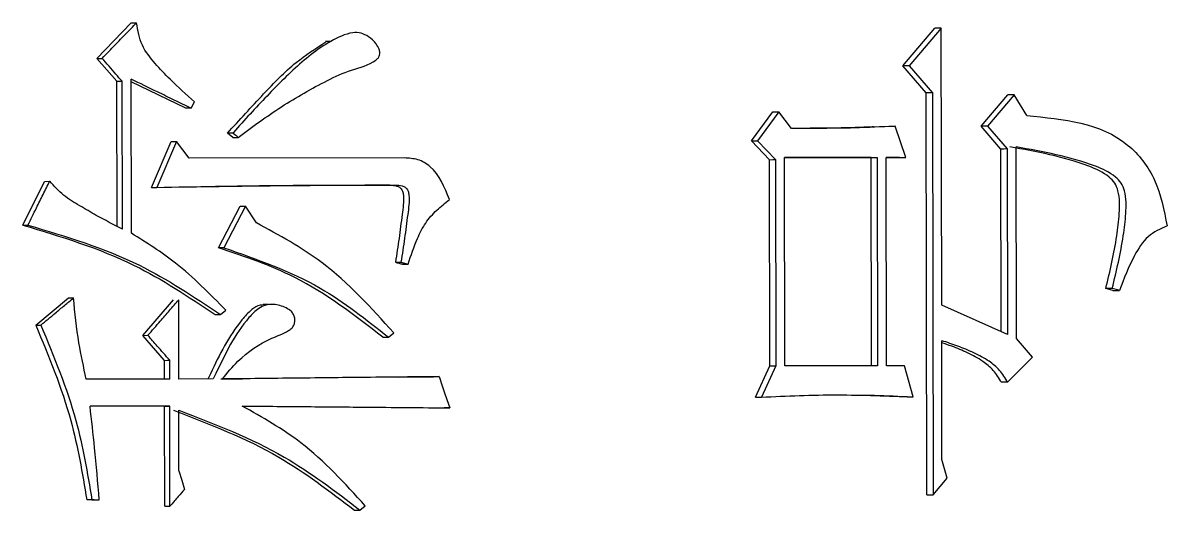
# Model space of a CAD drawing. Header units: millimetres. Extents: x 2301 to 4250, y 838 to 2217.
# Drawn here: x 3057.93 to 3063.88, y 1057.29 to 1059.82 of the extents above; entities that cross this region are included whole.
import ezdxf

# ---------------------------------------------------------------- set-up
doc = ezdxf.new("R2010")
doc.units = ezdxf.units.MM

msp = doc.modelspace()

# ---------------------------------------------------------------- linework, layer by layer
at = {"color": 7, "linetype": 'Continuous', "lineweight": 25}
for p, q in [((3058.3173, 1059.6326), (3058.4959, 1059.8167)), ((3058.4959, 1059.8167), (3058.5229, 1059.8169)), ((3062.5073, 1059.5941), (3062.6735, 1059.789)), ((3062.706, 1059.7892), (3062.5396, 1059.5943)), ((3062.7085, 1058.3505), (3062.706, 1059.7892)), ((3059.5333, 1059.7207), (3059.5046, 1059.7205)), ((3058.3173, 1059.6326), (3058.3441, 1059.6328)), ((3058.4211, 1059.5137), (3058.3173, 1059.6326)), ((3062.5396, 1059.5943), (3062.5073, 1059.5941)), ((3062.6279, 1059.4536), (3062.5073, 1059.5941)), ((3062.5396, 1059.5943), (3062.6603, 1059.4538)), ((3058.4223, 1058.7602), (3058.4211, 1059.5137)), ((3058.4493, 1058.7459), (3058.448, 1059.514)), ((3058.4965, 1058.7243), (3058.4951, 1059.5248)), ((3058.7789, 1059.3735), (3058.4952, 1059.5115)), ((3062.6314, 1057.3659), (3062.6279, 1059.4536)), ((3062.6603, 1059.4538), (3062.6638, 1057.3661)), ((3058.8063, 1059.3738), (3058.8251, 1059.4062)), ((3062.9147, 1059.2808), (3063.053, 1059.4432)), ((3063.0859, 1059.4435), (3062.9475, 1059.2811)), ((3063.1508, 1059.3354), (3063.0859, 1059.4435)), ((3058.8063, 1059.3738), (3058.7789, 1059.3735)), ((3061.7199, 1059.2038), (3061.831, 1059.3554)), ((3061.8624, 1059.3556), (3061.7511, 1059.204)), ((3061.9276, 1059.2691), (3061.8624, 1059.3556)), ((3062.3352, 1059.2765), (3062.4338, 1059.2803)), ((3062.5219, 1059.1183), (3062.466, 1059.2805)), ((3062.9475, 1059.2811), (3062.9147, 1059.2808)), ((3063.0165, 1059.1619), (3062.9147, 1059.2808)), ((3062.9475, 1059.2811), (3063.0494, 1059.1622)), ((3059.0231, 1059.2441), (3058.9954, 1059.2439)), ((3059.0235, 1059.2224), (3058.9954, 1059.2439)), ((3059.0236, 1059.2223), (3059.0513, 1059.2226)), ((3058.6009, 1058.9623), (3058.7039, 1059.2004)), ((3058.7313, 1059.2006), (3058.628, 1058.9625)), ((3058.7973, 1059.1141), (3058.7313, 1059.2006)), ((3061.8129, 1059.1066), (3061.7199, 1059.2038)), ((3061.7511, 1059.204), (3061.8443, 1059.1068)), ((3063.0181, 1058.214), (3063.0165, 1059.1619)), ((3063.0494, 1059.1622), (3063.0511, 1058.1994)), ((3063.0973, 1058.1779), (3063.0956, 1059.173)), ((3059.9154, 1059.1154), (3058.7973, 1059.1141)), ((3061.8147, 1058.0356), (3061.8129, 1059.1066)), ((3061.8443, 1059.1068), (3061.8461, 1058.0359)), ((3061.8907, 1059.1177), (3062.3735, 1059.1182)), ((3062.3415, 1059.1179), (3061.8907, 1059.1175)), ((3061.8926, 1058.0359), (3061.8907, 1059.1177)), ((3062.3415, 1059.1179), (3062.3735, 1059.1182)), ((3062.3433, 1058.0362), (3062.3415, 1059.1179)), ((3062.3735, 1059.1182), (3062.3754, 1058.0365)), ((3062.4199, 1059.1182), (3062.5219, 1059.1183)), ((3062.4218, 1058.0365), (3062.4199, 1059.1182)), ((3062.4896, 1059.1181), (3062.4199, 1059.118)), ((3062.4896, 1059.1181), (3062.5219, 1059.1183)), ((3057.9322, 1058.7667), (3058.045, 1058.994)), ((3058.045, 1058.9941), (3058.0715, 1058.9943)), ((3058.6009, 1058.9623), (3058.628, 1058.9625)), ((3059.84, 1058.9745), (3059.8688, 1058.9748)), ((3058.9493, 1058.649), (3059.0617, 1058.8654)), ((3059.0895, 1058.8657), (3058.977, 1058.6492)), ((3059.1461, 1058.7792), (3059.0895, 1058.8657)), ((3057.9322, 1058.7667), (3057.9585, 1058.7669)), ((3058.9769, 1058.6491), (3058.9493, 1058.6489)), ((3059.8976, 1058.5745), (3059.9351, 1058.5638)), ((3057.9991, 1058.2476), (3058.1686, 1058.3884)), ((3058.1686, 1058.3884), (3058.1952, 1058.3887)), ((3063.5986, 1058.427), (3063.5618, 1058.4378)), ((3058.5551, 1058.1942), (3058.7147, 1058.3783)), ((3058.7428, 1057.9674), (3058.7421, 1058.3785)), ((3058.9587, 1058.303), (3058.9869, 1058.3246)), ((3059.2098, 1058.3543), (3059.1815, 1058.354)), ((3063.0511, 1058.1994), (3062.7085, 1058.3505)), ((3058.931, 1058.3027), (3058.9586, 1058.3029)), ((3057.999, 1058.2475), (3058.0254, 1058.2478)), ((3059.8326, 1058.185), (3059.8606, 1058.2067)), ((3058.5551, 1058.1942), (3058.5822, 1058.1944)), ((3058.6682, 1058.0645), (3058.5551, 1058.1942)), ((3059.8038, 1058.1848), (3059.8326, 1058.185)), ((3062.7098, 1057.55), (3062.7088, 1058.1666)), ((3063.1807, 1058.0806), (3063.0973, 1058.1779)), ((3058.6684, 1057.9671), (3058.6682, 1058.0645)), ((3058.6957, 1057.9674), (3058.6955, 1058.0647)), ((3061.7407, 1057.8733), (3061.8147, 1058.0356)), ((3061.8461, 1058.0359), (3061.772, 1057.8735)), ((3061.8147, 1058.0356), (3061.8461, 1058.0359)), ((3062.3754, 1058.0365), (3061.8926, 1058.0359)), ((3062.5145, 1058.0366), (3062.4218, 1058.0365)), ((3062.5611, 1057.8744), (3062.5145, 1058.0366)), ((3063.0515, 1057.9506), (3063.1807, 1058.0806)), ((3058.6957, 1057.9674), (3058.262, 1057.9669)), ((3058.9217, 1057.9676), (3058.7428, 1057.9674)), ((3058.9614, 1057.9677), (3059.0746, 1057.9689)), ((3059.8839, 1057.9776), (3060.0663, 1057.9796)), ((3060.0954, 1057.9798), (3059.9601, 1057.9784)), ((3060.0663, 1057.9796), (3060.0954, 1057.9798)), ((3063.0515, 1057.9506), (3063.0185, 1057.9504)), ((3062.5288, 1057.8742), (3062.5611, 1057.8744)), ((3058.6959, 1057.8267), (3058.2811, 1057.8263)), ((3058.6687, 1057.8265), (3058.2811, 1057.8261)), ((3058.6687, 1057.8265), (3058.6959, 1057.8267)), ((3058.6695, 1057.3073), (3058.6687, 1057.8265)), ((3058.6968, 1057.3075), (3058.6959, 1057.8267)), ((3058.7436, 1057.4915), (3058.7431, 1057.8051)), ((3060.1519, 1057.8176), (3060.1227, 1057.8174)), ((3062.7378, 1057.4527), (3062.7098, 1057.55)), ((3062.6638, 1057.3661), (3062.7378, 1057.4527)), ((3058.2913, 1057.3395), (3058.2646, 1057.3393)), ((3058.3023, 1057.3393), (3058.2646, 1057.3393)), ((3058.2913, 1057.3395), (3058.3291, 1057.3395)), ((3058.3023, 1057.3393), (3058.3291, 1057.3395)), ((3062.6314, 1057.3659), (3062.6638, 1057.3661)), ((3058.6695, 1057.3073), (3058.6968, 1057.3075)), ((3059.6554, 1057.2868), (3059.684, 1057.287)), ((3059.684, 1057.287), (3059.7121, 1057.3087))]:
    msp.add_line(p, q, dxfattribs=at)
at = {"color": 7, "linetype": 'Continuous', "lineweight": 25, "flags": 128}
for points in [[(3062.706, 1059.7892), (3062.6878, 1059.7891), (3062.6735, 1059.789)], [(3058.4211, 1059.5137), (3058.4362, 1059.5139), (3058.448, 1059.514)], [(3062.6603, 1059.4538), (3062.6421, 1059.4537), (3062.6279, 1059.4536)], [(3063.0859, 1059.4435), (3063.0675, 1059.4433), (3063.053, 1059.4432)], [(3061.831, 1059.3554), (3061.8486, 1059.3555), (3061.8624, 1059.3556)], [(3062.4338, 1059.2803), (3062.4518, 1059.2804), (3062.466, 1059.2805)], [(3059.0513, 1059.2226), (3059.0441, 1059.2281), (3059.0336, 1059.2361), (3059.0231, 1059.2441)], [(3058.7039, 1059.2004), (3058.7192, 1059.2005), (3058.7313, 1059.2006)], [(3061.7199, 1059.2038), (3061.7374, 1059.2039), (3061.7511, 1059.204)], [(3063.0494, 1059.1622), (3063.031, 1059.162), (3063.0165, 1059.1619)], [(3061.8129, 1059.1066), (3061.8305, 1059.1067), (3061.8443, 1059.1068)], [(3059.0617, 1058.8654), (3059.0773, 1058.8656), (3059.0895, 1058.8657)], [(3059.8687, 1058.5743), (3059.8805, 1058.5744), (3059.889, 1058.5745), (3059.8976, 1058.5745)], [(3059.9062, 1058.5635), (3059.9179, 1058.5636), (3059.9265, 1058.5637), (3059.9351, 1058.5638)], [(3063.5954, 1058.438), (3063.5817, 1058.4379), (3063.5718, 1058.4378), (3063.5618, 1058.4378)], [(3063.5986, 1058.427), (3063.6123, 1058.4271), (3063.6223, 1058.4271), (3063.6323, 1058.4272)], [(3058.6682, 1058.0645), (3058.6835, 1058.0646), (3058.6955, 1058.0647)], [(3060.0954, 1057.9798), (3060.1118, 1057.9328), (3060.1281, 1057.8858), (3060.1519, 1057.8176)], [(3061.7407, 1057.8733), (3061.7582, 1057.8734), (3061.772, 1057.8735)], [(3058.7436, 1057.4915), (3058.7578, 1057.4428), (3058.7649, 1057.4185), (3058.772, 1057.3941)]]:
    msp.add_lwpolyline(points, dxfattribs=at)
at = {"color": 7, "linetype": 'Continuous', "lineweight": 25}
for points, knots in [([(3058.3441, 1059.6328), (3058.3669, 1059.6563), (3058.4081, 1059.6987), (3058.4677, 1059.7601), (3058.5045, 1059.798), (3058.5229, 1059.8169)], [0, 0, 0, 0, 0.382282, 0.691141, 1, 1, 1, 1]), ([(3058.8251, 1059.4062), (3058.7818, 1059.4449), (3058.7104, 1059.5087), (3058.6188, 1059.6059), (3058.5439, 1059.698), (3058.53, 1059.777), (3058.5229, 1059.8169)], [0, 0, 0, 0, 0.335019, 0.553277, 0.774167, 1, 1, 1, 1]), ([(3059.0513, 1059.2226), (3059.1253, 1059.2771), (3059.2735, 1059.3861), (3059.4736, 1059.4991), (3059.6377, 1059.577), (3059.736, 1059.5964), (3059.7789, 1059.634), (3059.787, 1059.6475), (3059.7886, 1059.664), (3059.7833, 1059.6851), (3059.7649, 1059.7153), (3059.7329, 1059.7449), (3059.6907, 1059.766), (3059.6406, 1059.7684), (3059.5298, 1059.7286), (3059.377, 1059.6167), (3059.1993, 1059.4374), (3059.0825, 1059.311), (3059.0243, 1059.2455), (3059.0231, 1059.2441)], [0, 0, 0, 0, 0.146381, 0.292955, 0.366204, 0.439427, 0.447745, 0.45616, 0.463429, 0.472823, 0.489454, 0.518148, 0.540935, 0.563855, 0.5971, 0.728175, 0.861561, 0.997171, 1, 1, 1, 1]), ([(3058.9954, 1059.2439), (3059.0579, 1059.3121), (3059.1733, 1059.4381), (3059.3359, 1059.6081), (3059.4539, 1059.684), (3059.5065, 1059.7178)], [0, 0, 0, 0, 0.395642, 0.731031, 1, 1, 1, 1]), ([(3058.448, 1059.514), (3058.4372, 1059.5263), (3058.4145, 1059.5523), (3058.3799, 1059.5919), (3058.356, 1059.6192), (3058.3441, 1059.6328)], [0, 0, 0, 0, 0.311539, 0.655769, 1, 1, 1, 1]), ([(3058.8063, 1059.3738), (3058.7772, 1059.3879), (3058.7191, 1059.4161), (3058.6154, 1059.4664), (3058.5407, 1059.5027), (3058.4951, 1059.5248)], [0, 0, 0, 0, 0.280241, 0.560481, 1, 1, 1, 1]), ([(3063.1508, 1059.3353), (3063.3422, 1059.3174), (3063.6119, 1059.2922), (3063.8346, 1059.0032), (3063.865, 1058.8441), (3063.8805, 1058.7628)], [0, 0, 0, 0, 0.544628, 0.767125, 1, 1, 1, 1]), ([(3062.466, 1059.2805), (3062.3958, 1059.2771), (3062.2711, 1059.2709), (3062.0915, 1059.2689), (3061.9823, 1059.2691), (3061.9276, 1059.2691)], [0, 0, 0, 0, 0.39197, 0.69595, 1, 1, 1, 1]), ([(3062.3547, 1059.2769), (3062.3547, 1059.2769), (3062.3547, 1059.2769), (3062.3542, 1059.2768), (3062.3522, 1059.2768), (3062.2959, 1059.2746), (3062.1851, 1059.2711), (3062.0709, 1059.2697), (3062.0041, 1059.2693), (3061.9751, 1059.2692), (3061.9624, 1059.2691), (3061.9579, 1059.2691), (3061.9569, 1059.2691), (3061.9562, 1059.2691)], [0, 0, 0, 0, 0.000511, 0.001893, 0.008249, 0.026235, 0.445153, 0.698737, 0.824843, 0.901235, 0.920214, 0.937388, 1, 1, 1, 1]), ([(3063.5618, 1058.4378), (3063.5835, 1058.5286), (3063.6142, 1058.6573), (3063.6337, 1058.827), (3063.6359, 1058.922), (3063.6103, 1058.9866), (3063.5607, 1059.0362), (3063.3792, 1059.1162), (3063.2015, 1059.148), (3063.0627, 1059.1728)], [0, 0, 0, 0, 0.238634, 0.338047, 0.438194, 0.475532, 0.512995, 0.619423, 1, 1, 1, 1]), ([(3063.5954, 1058.438), (3063.6171, 1058.5288), (3063.6479, 1058.6575), (3063.6674, 1058.8271), (3063.6697, 1058.922), (3063.6441, 1058.9866), (3063.5946, 1059.0363), (3063.4128, 1059.1164), (3063.2348, 1059.1482), (3063.0956, 1059.173)], [0, 0, 0, 0, 0.238484, 0.337767, 0.437779, 0.475122, 0.512592, 0.618724, 1, 1, 1, 1]), ([(3060.15, 1058.8994), (3060.1241, 1058.9635), (3060.0885, 1059.0516), (3059.9872, 1059.1119), (3059.9392, 1059.1143), (3059.9154, 1059.1154)], [0, 0, 0, 0, 0.574092, 0.788689, 1, 1, 1, 1]), ([(3057.9585, 1058.767), (3057.9732, 1058.7966), (3057.9994, 1058.8493), (3058.0371, 1058.9251), (3058.06, 1058.9712), (3058.0715, 1058.9943)], [0, 0, 0, 0, 0.390969, 0.695485, 1, 1, 1, 1]), ([(3058.4493, 1058.7459), (3058.4039, 1058.7693), (3058.329, 1058.8078), (3058.2277, 1058.8672), (3058.1408, 1058.9188), (3058.0947, 1058.969), (3058.0715, 1058.9943)], [0, 0, 0, 0, 0.337761, 0.556951, 0.777135, 1, 1, 1, 1]), ([(3058.628, 1058.9625), (3058.8318, 1058.9667), (3059.1409, 1058.9731), (3059.5543, 1058.9742), (3059.7639, 1058.9746), (3059.8688, 1058.9748)], [0, 0, 0, 0, 0.49199, 0.745991, 1, 1, 1, 1]), ([(3058.7615, 1058.9651), (3058.7615, 1058.9651), (3058.7615, 1058.9651), (3058.7621, 1058.9651), (3058.7665, 1058.9651), (3058.9249, 1058.9676), (3059.2563, 1058.9731), (3059.5622, 1058.9739), (3059.7172, 1058.9743)], [0, 0, 0, 0, 0.000795, 0.002233, 0.005661, 0.021899, 0.504116, 1, 1, 1, 1]), ([(3059.84, 1058.9745), (3059.8351, 1058.9745), (3059.8253, 1058.9745), (3059.8106, 1058.9745), (3059.7911, 1058.9744), (3059.7666, 1058.9744), (3059.7376, 1058.9743), (3059.7184, 1058.9743), (3059.709, 1058.9743)], [0, 0, 0, 0, 0.112096, 0.224193, 0.336289, 0.560482, 0.784675, 1, 1, 1, 1]), ([(3059.84, 1058.9744), (3059.8521, 1058.9738), (3059.8693, 1058.973), (3059.8893, 1058.9645), (3059.8999, 1058.9552), (3059.9075, 1058.9408), (3059.9145, 1058.8957), (3059.9019, 1058.8135), (3059.8885, 1058.6979), (3059.8753, 1058.6155), (3059.8687, 1058.5743)], [0, 0, 0, 0, 0.0829319, 0.1185504, 0.1475977, 0.1766248, 0.2256776, 0.4463606, 0.7230835, 1, 1, 1, 1]), ([(3059.8688, 1058.9747), (3059.8809, 1058.9741), (3059.8982, 1058.9732), (3059.9182, 1058.9647), (3059.9288, 1058.9554), (3059.9364, 1058.941), (3059.9434, 1058.8959), (3059.9308, 1058.8136), (3059.9173, 1058.6981), (3059.9042, 1058.6157), (3059.8976, 1058.5745)], [0, 0, 0, 0, 0.083122, 0.118748, 0.147802, 0.176836, 0.225889, 0.446626, 0.723216, 1, 1, 1, 1]), ([(3059.9351, 1058.5638), (3059.9498, 1058.6091), (3059.9739, 1058.6833), (3060.0233, 1058.7793), (3060.082, 1058.8461), (3060.1275, 1058.8817), (3060.15, 1058.8994)], [0, 0, 0, 0, 0.347242, 0.568885, 0.786213, 1, 1, 1, 1]), ([(3057.9322, 1058.7667), (3058.1298, 1058.7074), (3058.4845, 1058.601), (3058.7939, 1058.3943), (3058.9311, 1058.3027)], [0, 0, 0, 0, 0.556852, 1, 1, 1, 1]), ([(3057.9585, 1058.7669), (3058.1563, 1058.7077), (3058.5115, 1058.6013), (3058.8214, 1058.3945), (3058.9587, 1058.3029)], [0, 0, 0, 0, 0.556899, 1, 1, 1, 1]), ([(3059.8606, 1058.2067), (3059.7426, 1058.3371), (3059.5334, 1058.5681), (3059.2636, 1058.7151), (3059.1461, 1058.7792)], [0, 0, 0, 0, 0.5642623, 1, 1, 1, 1]), ([(3063.8805, 1058.7628), (3063.8456, 1058.7471), (3063.774, 1058.715), (3063.6948, 1058.5875), (3063.6561, 1058.4883), (3063.6323, 1058.4272)], [0, 0, 0, 0, 0.2676, 0.548585, 1, 1, 1, 1]), ([(3058.9869, 1058.3246), (3058.903, 1058.4106), (3058.754, 1058.5633), (3058.5748, 1058.6754), (3058.4965, 1058.7243)], [0, 0, 0, 0, 0.5632176, 1, 1, 1, 1]), ([(3059.8038, 1058.1848), (3059.6562, 1058.2986), (3059.3944, 1058.5003), (3059.0844, 1058.6038), (3058.9493, 1058.6489)], [0, 0, 0, 0, 0.564, 1, 1, 1, 1]), ([(3058.977, 1058.6491), (3059.149, 1058.5893), (3059.4586, 1058.4814), (3059.7175, 1058.2762), (3059.8326, 1058.185)], [0, 0, 0, 0, 0.555457, 1, 1, 1, 1]), ([(3059.8687, 1058.5743), (3059.8719, 1058.5734), (3059.8781, 1058.5716), (3059.8906, 1058.568), (3059.9, 1058.5653), (3059.9062, 1058.5635)], [0, 0, 0, 0, 0.25035, 0.500669, 1, 1, 1, 1]), ([(3058.0255, 1058.2478), (3058.0506, 1058.2686), (3058.0914, 1058.3025), (3058.148, 1058.3495), (3058.1795, 1058.3756), (3058.1952, 1058.3887)], [0, 0, 0, 0, 0.443416, 0.721708, 1, 1, 1, 1]), ([(3058.262, 1057.9669), (3058.2481, 1058.0294), (3058.2171, 1058.1685), (3058.203, 1058.3105), (3058.1952, 1058.3887)], [0, 0, 0, 0, 0.449849, 1, 1, 1, 1]), ([(3063.6323, 1058.4272), (3063.6292, 1058.4281), (3063.6215, 1058.4304), (3063.6092, 1058.4339), (3063.6, 1058.4366), (3063.5954, 1058.438)], [0, 0, 0, 0, 0.249993, 0.625002, 1, 1, 1, 1]), ([(3058.5822, 1058.1944), (3058.6037, 1058.2191), (3058.6411, 1058.2622), (3058.6944, 1058.3236), (3058.7262, 1058.3602), (3058.7421, 1058.3785)], [0, 0, 0, 0, 0.403163, 0.701581, 1, 1, 1, 1]), ([(3059.1818, 1058.3522), (3059.1765, 1058.3518), (3059.155, 1058.3506), (3059.114, 1058.3242), (3059.0149, 1058.2143), (3058.9491, 1058.0834), (3058.8984, 1057.9766), (3058.8941, 1057.9674)], [0, 0, 0, 0, 0.033328, 0.133484, 0.286316, 0.938711, 1, 1, 1, 1]), ([(3058.9687, 1057.9677), (3058.9948, 1057.9993), (3059.0668, 1058.0863), (3059.1885, 1058.169), (3059.2924, 1058.2045), (3059.3298, 1058.2305), (3059.3415, 1058.2466), (3059.3466, 1058.2648), (3059.3463, 1058.2845), (3059.3398, 1058.304), (3059.3245, 1058.3231), (3059.2896, 1058.3435), (3059.2444, 1058.3571), (3059.1943, 1058.3538), (3059.1492, 1058.3306), (3059.0445, 1058.2238), (3058.9792, 1058.0887), (3058.9263, 1057.9774), (3058.9216, 1057.9677)], [0, 0, 0, 0, 0.104818, 0.288489, 0.371147, 0.389957, 0.405379, 0.420809, 0.436752, 0.454223, 0.471611, 0.498261, 0.557752, 0.592464, 0.627047, 0.687152, 0.97271, 1, 1, 1, 1]), ([(3057.999, 1058.2475), (3058.0668, 1058.0845), (3058.1885, 1057.7918), (3058.2412, 1057.4782), (3058.2646, 1057.3392)], [0, 0, 0, 0, 0.55707, 1, 1, 1, 1]), ([(3058.0254, 1058.2478), (3058.0933, 1058.0847), (3058.2151, 1057.7921), (3058.2679, 1057.4784), (3058.2913, 1057.3395)], [0, 0, 0, 0, 0.557097, 1, 1, 1, 1]), ([(3058.6955, 1058.0647), (3058.6847, 1058.0771), (3058.6632, 1058.1018), (3058.6254, 1058.145), (3058.5984, 1058.1759), (3058.5822, 1058.1944)], [0, 0, 0, 0, 0.285577, 0.571154, 1, 1, 1, 1]), ([(3063.0515, 1057.9506), (3063.0386, 1057.9723), (3063.013, 1058.015), (3062.9507, 1058.0655), (3062.8765, 1058.1047), (3062.7936, 1058.1392), (3062.737, 1058.1575), (3062.7088, 1058.1666)], [0, 0, 0, 0, 0.176065, 0.348002, 0.566634, 0.783694, 1, 1, 1, 1]), ([(3063.0185, 1057.9504), (3063.0056, 1057.972), (3062.9802, 1058.0148), (3062.9179, 1058.0653), (3062.8438, 1058.1044), (3062.7717, 1058.1348), (3062.7261, 1058.1497), (3062.7088, 1058.1554)], [0, 0, 0, 0, 0.1921901, 0.3798102, 0.6183273, 0.855105, 1, 1, 1, 1]), ([(3059.9587, 1057.9784), (3059.8854, 1057.9776), (3059.6841, 1057.9755), (3059.3541, 1057.972), (3059.0972, 1057.9691), (3058.9687, 1057.9677)], [0, 0, 0, 0, 0.222582, 0.611286, 1, 1, 1, 1]), ([(3059.9868, 1057.9784), (3059.9868, 1057.9784), (3059.987, 1057.9784), (3059.98, 1057.9784), (3059.9681, 1057.9784), (3059.9578, 1057.9784)], [0, 0, 0, 0, 0.006392, 0.138059, 1, 1, 1, 1]), ([(3061.772, 1057.8735), (3061.8377, 1057.8766), (3061.9691, 1057.8828), (3062.1664, 1057.8861), (3062.3638, 1057.8822), (3062.4953, 1057.877), (3062.5611, 1057.8744)], [0, 0, 0, 0, 0.249584, 0.499194, 0.74954, 1, 1, 1, 1]), ([(3062.5288, 1057.8742), (3062.4639, 1057.8774), (3062.3896, 1057.8811), (3062.3151, 1057.8821), (3062.3055, 1057.8822)], [0, 0, 0, 0, 0.8722644, 1, 1, 1, 1]), ([(3058.3291, 1057.3395), (3058.3215, 1057.4298), (3058.3079, 1057.5923), (3058.2894, 1057.7543), (3058.2811, 1057.8263)], [0, 0, 0, 0, 0.555754, 1, 1, 1, 1]), ([(3058.7157, 1057.8049), (3058.9029, 1057.7333), (3059.2396, 1057.6047), (3059.5276, 1057.3845), (3059.6555, 1057.2868)], [0, 0, 0, 0, 0.55621, 1, 1, 1, 1]), ([(3058.7431, 1057.8051), (3058.9305, 1057.7336), (3059.2675, 1057.605), (3059.556, 1057.3847), (3059.684, 1057.287)], [0, 0, 0, 0, 0.55626, 1, 1, 1, 1]), ([(3059.0724, 1057.8272), (3059.1786, 1057.8262), (3059.3909, 1057.8243), (3059.7509, 1057.8211), (3060.0043, 1057.8189), (3060.1519, 1057.8176)], [0, 0, 0, 0, 0.294538, 0.589076, 1, 1, 1, 1]), ([(3059.7121, 1057.3087), (3059.6059, 1057.4256), (3059.4178, 1057.6328), (3059.1772, 1057.7682), (3059.0724, 1057.8271)], [0, 0, 0, 0, 0.56439, 1, 1, 1, 1]), ([(3058.772, 1057.3941), (3058.7613, 1057.3818), (3058.7434, 1057.3612), (3058.7183, 1057.3323), (3058.704, 1057.3158), (3058.6968, 1057.3075)], [0, 0, 0, 0, 0.428361, 0.71418, 1, 1, 1, 1])]:
    msp.add_open_spline(points, degree=3, knots=knots, dxfattribs=at)

doc.saveas('drawing.dxf')
